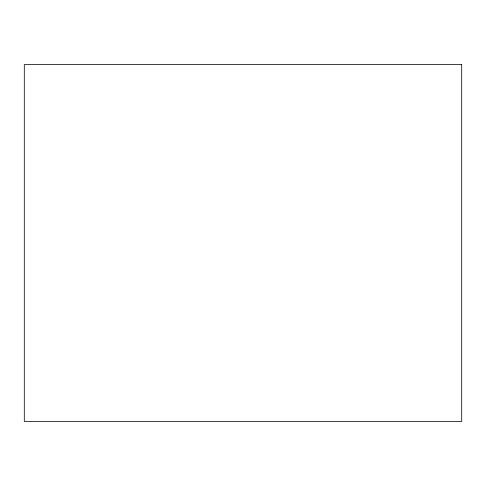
<?xml version="1.0" encoding="UTF-8"?>
<svg xmlns="http://www.w3.org/2000/svg" width="486" height="486" viewBox="0 0 486 486"><rect width="100%" height="100%" fill="white"/><g stroke="black" fill="none" stroke-linecap="round" stroke-linejoin="round"><path stroke-width="0.73" d="M461.7 64.595L24.3 64.595L24.3 421.405L461.7 421.405L461.7 64.595"/></g></svg>
